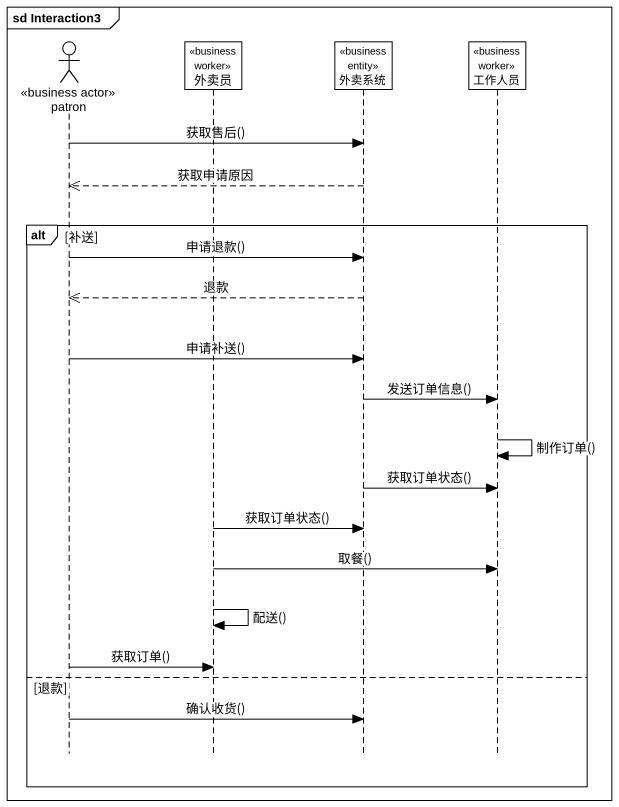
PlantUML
@startuml
mainframe sd Interaction3
hide footbox
actor patron <<business actor>>
participant 外卖员 <<business worker>>
participant 外卖系统 <<business entity>>
participant 工作人员 <<business worker>>

patron -> 外卖系统 : 获取售后()
外卖系统 -->> patron : 获取申请原因
alt 补送
  patron -> 外卖系统 : 申请退款()
  外卖系统 -->> patron : 退款
  patron -> 外卖系统 : 申请补送()
  外卖系统 -> 工作人员 : 发送订单信息()
  工作人员 -> 工作人员 : 制作订单()
  外卖系统 -> 工作人员 : 获取订单状态()
  外卖员 -> 外卖系统 : 获取订单状态()
  外卖员 -> 工作人员 : 取餐()
  外卖员 -> 外卖员 : 配送()
  patron -> 外卖员 : 获取订单()
else 退款
  patron -> 外卖系统 : 确认收货()
end
@enduml
